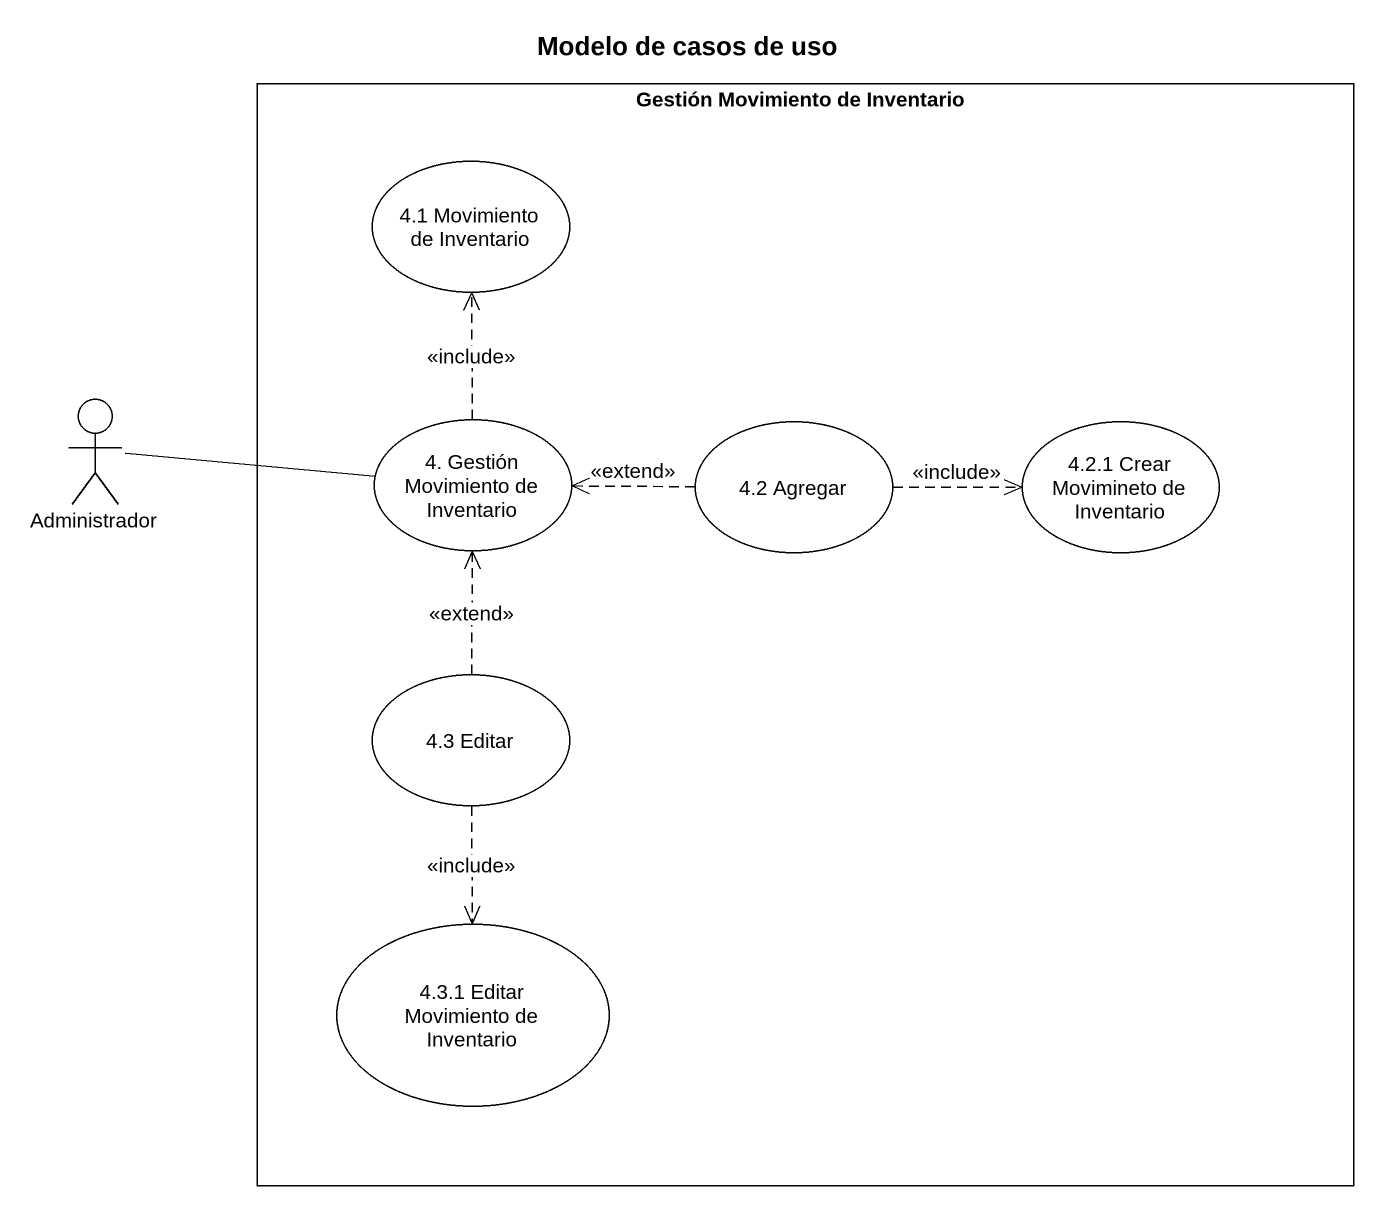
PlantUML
@startuml
title Modelo de casos de uso
rectangle "Gestión Movimiento de Inventario" as Gestión_Movimiento_de {
  usecase "4.1 Movimiento de Inventario" as u4_1_Movimiento_de_Inventario
  usecase "4. Gestión Movimiento de Inventario" as u4_Gestión_Movimiento_de
  usecase "4.2 Agregar" as u4_2_Agregar
  usecase "4.2.1 Crear Movimineto de Inventario" as u4_2_1_Crear_Movimineto_de
  usecase "4.3 Editar" as u4_3_Editar
  usecase "4.3.1 Editar Movimiento de Inventario" as u4_3_1_Editar_Movimiento_de
}
actor Administrador
Administrador -right- u4_Gestión_Movimiento_de
u4_Gestión_Movimiento_de .up.> u4_1_Movimiento_de_Inventario : <<include>>
u4_2_Agregar .left.> u4_Gestión_Movimiento_de : <<extend>>
u4_2_Agregar .right.> u4_2_1_Crear_Movimineto_de : <<include>>
u4_3_Editar .up.> u4_Gestión_Movimiento_de : <<extend>>
u4_3_Editar ..> u4_3_1_Editar_Movimiento_de : <<include>>
@enduml
